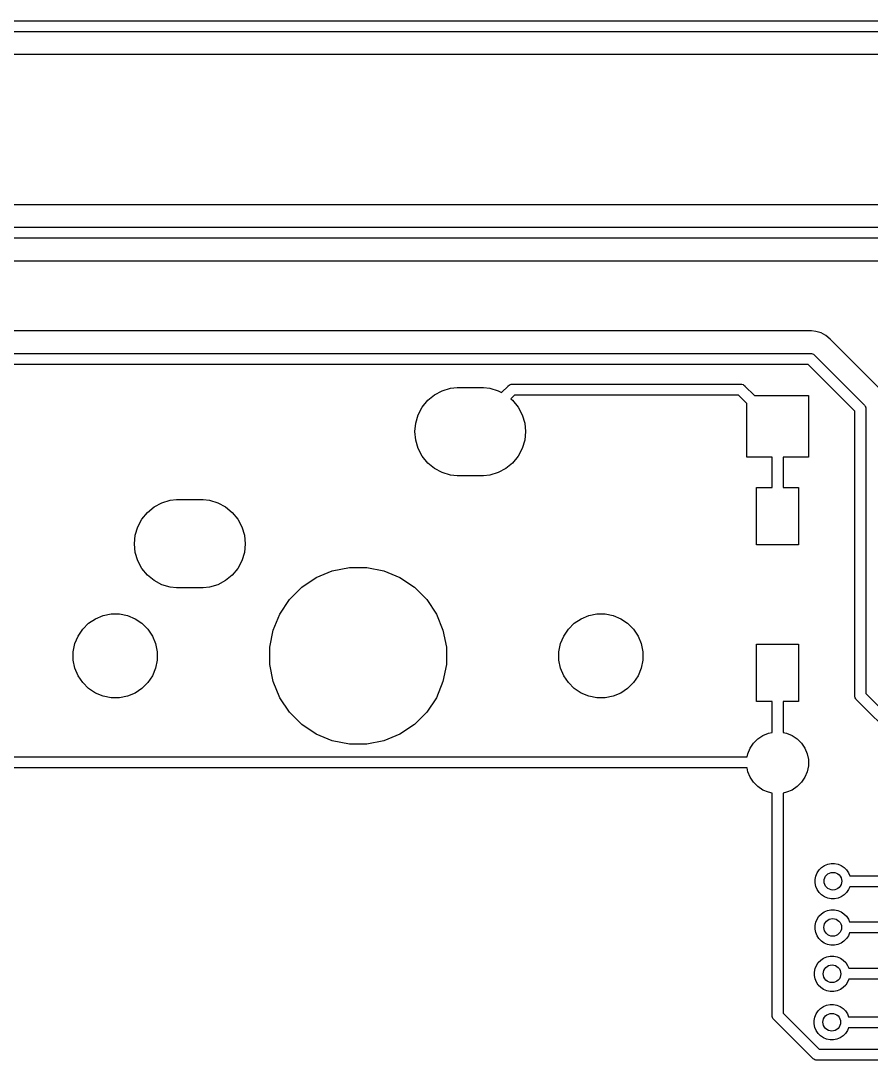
# Model space of a CAD drawing. Extents: x 1.13 to 10.46, y -5.5 to -3.29.
# Drawn here: x 4.929 to 5.687, y -5.504 to -4.576 of the extents above; entities that cross this region are included whole.
import ezdxf

# ---------------------------------------------------------------- set-up
doc = ezdxf.new("R2010")
doc.units = 0
doc.header["$MEASUREMENT"] = 0
doc.layers.add('BLACK', color=7, linetype='CONTINUOUS')

msp = doc.modelspace()

# ---------------------------------------------------------------- linework, layer by layer
at = {"layer": 'BLACK', "linetype": 'CONTINUOUS'}
for p, q in [((2.30247, -4.57639), (6.26822, -4.57639)), ((6.27002, -4.58623), (2.30427, -4.58623)), ((2.47138, -4.60623), (6.26879, -4.60623)), ((5.71008, -4.74059), (2.49363, -4.74059)), ((2.48093, -4.76059), (6.35289, -4.76059)), ((6.35469, -4.77043), (2.48093, -4.77043)), ((2.49592, -4.79043), (6.35346, -4.79043)), ((5.63134, -4.85308), (2.54856, -4.85308)), ((5.63155, -4.85305), (5.63134, -4.85308)), ((5.63176, -4.85306), (5.63155, -4.85305)), ((5.63183, -4.85305), (5.63176, -4.85306)), ((5.63281, -4.85295), (5.63183, -4.85305)), ((5.63379, -4.85305), (5.63281, -4.85295)), ((5.6377, -4.85344), (5.63379, -4.85305)), ((5.63379, -4.85305), (5.63379, -4.85305)), ((5.64239, -4.85486), (5.6377, -4.85344)), ((5.64672, -4.85717), (5.64239, -4.85486)), ((5.65052, -4.86029), (5.64672, -4.85717)), ((5.65114, -4.86105), (5.65052, -4.86029)), ((5.65129, -4.8612), (5.65114, -4.86105)), ((5.65142, -4.86136), (5.65129, -4.8612)), ((5.65147, -4.86141), (5.65142, -4.86136)), ((5.69399, -4.90394), (5.65147, -4.86141)), ((2.5382, -4.87308), (5.63257, -4.87308)), ((5.63257, -4.87308), (5.63281, -4.87305)), ((5.63281, -4.87305), (5.63305, -4.87308)), ((5.63305, -4.87308), (5.63305, -4.87308)), ((5.63305, -4.87308), (5.63378, -4.87315)), ((5.63378, -4.87315), (5.6347, -4.87343)), ((5.6347, -4.87343), (5.63556, -4.87388)), ((5.63556, -4.87388), (5.63631, -4.8745)), ((5.63631, -4.8745), (5.63646, -4.87469)), ((5.63646, -4.87469), (5.68072, -4.91895)), ((5.63077, -4.88292), (2.53641, -4.88292)), ((5.67249, -4.92463), (5.63077, -4.88292)), ((5.30455, -4.90636), (5.31197, -4.90411)), ((5.31197, -4.90411), (5.31775, -4.90354)), ((5.31775, -4.90354), (5.3413, -4.90354)), ((5.3413, -4.90354), (5.34709, -4.90411)), ((5.34709, -4.90411), (5.35451, -4.90636)), ((5.35751, -4.90797), (5.36328, -4.9022)), ((5.36328, -4.9022), (5.36343, -4.90202)), ((5.36343, -4.90202), (5.36384, -4.90168)), ((5.36384, -4.90168), (5.36418, -4.9014)), ((5.36418, -4.9014), (5.36504, -4.90094)), ((5.36504, -4.90094), (5.36596, -4.90066)), ((5.36596, -4.90066), (5.36669, -4.90059)), ((5.36669, -4.90059), (5.36693, -4.90057)), ((5.36669, -4.90059), (5.36669, -4.90059)), ((5.36693, -4.90057), (5.36717, -4.90059)), ((5.36717, -4.90059), (5.57063, -4.90059)), ((5.57063, -4.90059), (5.57087, -4.90057)), ((5.57087, -4.90057), (5.57111, -4.90059)), ((5.57111, -4.90059), (5.57111, -4.90059)), ((5.57111, -4.90059), (5.57183, -4.90066)), ((5.57183, -4.90066), (5.57276, -4.90094)), ((5.57276, -4.90094), (5.57361, -4.9014)), ((5.57361, -4.9014), (5.57436, -4.90202)), ((5.57436, -4.90202), (5.57452, -4.9022)), ((5.57452, -4.9022), (5.583, -4.91069)), ((5.29171, -4.91494), (5.29771, -4.91002)), ((5.29771, -4.91002), (5.30455, -4.90636)), ((5.35451, -4.90636), (5.35751, -4.90797)), ((5.36897, -4.91043), (5.36576, -4.91364)), ((5.36576, -4.91364), (5.36734, -4.91494)), ((5.56883, -4.91043), (5.36897, -4.91043)), ((5.57604, -4.91765), (5.56883, -4.91043)), ((5.583, -4.91069), (5.63104, -4.91069)), ((5.63104, -4.91069), (5.63104, -4.96569)), ((5.28314, -4.92777), (5.28679, -4.92093)), ((5.28679, -4.92093), (5.29171, -4.91494)), ((5.36734, -4.91494), (5.37226, -4.92093)), ((5.37226, -4.92093), (5.37592, -4.92777)), ((5.57604, -4.96569), (5.57604, -4.91765)), ((5.68072, -4.91895), (5.68091, -4.9191)), ((5.68091, -4.9191), (5.68106, -4.91929)), ((5.68106, -4.91929), (5.68152, -4.91985)), ((5.68152, -4.91985), (5.68187, -4.9205)), ((5.68187, -4.9205), (5.68198, -4.9207)), ((5.68198, -4.9207), (5.68226, -4.92163)), ((5.68226, -4.92163), (5.68233, -4.92235)), ((5.68233, -4.92235), (5.68233, -4.92236)), ((5.68233, -4.92236), (5.68236, -4.9226)), ((5.68236, -4.9226), (5.68233, -4.92284)), ((5.68233, -4.92284), (5.68233, -5.17656)), ((5.28088, -4.9352), (5.28314, -4.92777)), ((5.37592, -4.92777), (5.37817, -4.9352)), ((5.67249, -5.17835), (5.67249, -4.92463)), ((5.28012, -4.94291), (5.28088, -4.9352)), ((5.37817, -4.9352), (5.37893, -4.94291)), ((5.28088, -4.95063), (5.28012, -4.94291)), ((5.28314, -4.95805), (5.28088, -4.95063)), ((5.37817, -4.95063), (5.37592, -4.95805)), ((5.37893, -4.94291), (5.37817, -4.95063)), ((5.28679, -4.96489), (5.28314, -4.95805)), ((5.37592, -4.95805), (5.37226, -4.96489)), ((5.29171, -4.97089), (5.28679, -4.96489)), ((5.37226, -4.96489), (5.36734, -4.97089)), ((5.59862, -4.96569), (5.57604, -4.96569)), ((5.59862, -4.99272), (5.59862, -4.96569)), ((5.63104, -4.96569), (5.60846, -4.96569)), ((5.60846, -4.96569), (5.60846, -4.99272)), ((5.29771, -4.97581), (5.29171, -4.97089)), ((5.30455, -4.97946), (5.29771, -4.97581)), ((5.36135, -4.97581), (5.35451, -4.97946)), ((5.36734, -4.97089), (5.36135, -4.97581)), ((5.31197, -4.98171), (5.30455, -4.97946)), ((5.31775, -4.98228), (5.31197, -4.98171)), ((5.3413, -4.98228), (5.31775, -4.98228)), ((5.34709, -4.98171), (5.3413, -4.98228)), ((5.35451, -4.97946), (5.34709, -4.98171)), ((5.58484, -5.0439), (5.58484, -4.99272)), ((5.58484, -4.99272), (5.59862, -4.99272)), ((5.60846, -4.99272), (5.62224, -4.99272)), ((5.62224, -4.99272), (5.62224, -5.0439)), ((5.04771, -5.01002), (5.05455, -5.00636)), ((5.05455, -5.00636), (5.06197, -5.00411)), ((5.06197, -5.00411), (5.06775, -5.00354)), ((5.06775, -5.00354), (5.0913, -5.00354)), ((5.0913, -5.00354), (5.09709, -5.00411)), ((5.09709, -5.00411), (5.10451, -5.00636)), ((5.10451, -5.00636), (5.11135, -5.01002)), ((5.03679, -5.02093), (5.04171, -5.01494)), ((5.04171, -5.01494), (5.04771, -5.01002)), ((5.11135, -5.01002), (5.11734, -5.01494)), ((5.11734, -5.01494), (5.12226, -5.02093)), ((5.03314, -5.02777), (5.03679, -5.02093)), ((5.12226, -5.02093), (5.12592, -5.02777)), ((5.03088, -5.0352), (5.03314, -5.02777)), ((5.12592, -5.02777), (5.12817, -5.0352)), ((5.03012, -5.04291), (5.03088, -5.0352)), ((5.03088, -5.05063), (5.03012, -5.04291)), ((5.12817, -5.0352), (5.12893, -5.04291)), ((5.12893, -5.04291), (5.12817, -5.05063)), ((5.62224, -5.0439), (5.58484, -5.0439)), ((5.03314, -5.05805), (5.03088, -5.05063)), ((5.12817, -5.05063), (5.12592, -5.05805)), ((5.03679, -5.06489), (5.03314, -5.05805)), ((5.12592, -5.05805), (5.12226, -5.06489)), ((5.04171, -5.07089), (5.03679, -5.06489)), ((5.04771, -5.07581), (5.04171, -5.07089)), ((5.11734, -5.07089), (5.11135, -5.07581)), ((5.12226, -5.06489), (5.11734, -5.07089)), ((5.19223, -5.07313), (5.20656, -5.0672)), ((5.20656, -5.0672), (5.22177, -5.06417)), ((5.22177, -5.06417), (5.23728, -5.06417)), ((5.23728, -5.06417), (5.2525, -5.0672)), ((5.2525, -5.0672), (5.26682, -5.07313)), ((5.05455, -5.07946), (5.04771, -5.07581)), ((5.06197, -5.08171), (5.05455, -5.07946)), ((5.10451, -5.07946), (5.09709, -5.08171)), ((5.11135, -5.07581), (5.10451, -5.07946)), ((5.17933, -5.08175), (5.19223, -5.07313)), ((5.26682, -5.07313), (5.27972, -5.08175)), ((5.06775, -5.08228), (5.06197, -5.08171)), ((5.0913, -5.08228), (5.06775, -5.08228)), ((5.09709, -5.08171), (5.0913, -5.08228)), ((5.16837, -5.09272), (5.17933, -5.08175)), ((5.27972, -5.08175), (5.29069, -5.09272)), ((5.15975, -5.10562), (5.16837, -5.09272)), ((5.29069, -5.09272), (5.29931, -5.10562)), ((4.99528, -5.10977), (5.00208, -5.10695)), ((5.00208, -5.10695), (5.00931, -5.10551)), ((5.00931, -5.10551), (5.01668, -5.10551)), ((5.01668, -5.10551), (5.0239, -5.10695)), ((5.0239, -5.10695), (5.03071, -5.10977)), ((5.15381, -5.11995), (5.15975, -5.10562)), ((5.29931, -5.10562), (5.30524, -5.11995)), ((5.42835, -5.10977), (5.43515, -5.10695)), ((5.43515, -5.10695), (5.44238, -5.10551)), ((5.44238, -5.10551), (5.44975, -5.10551)), ((5.44975, -5.10551), (5.45697, -5.10695)), ((5.45697, -5.10695), (5.46378, -5.10977)), ((4.98394, -5.11907), (4.98915, -5.11386)), ((4.98915, -5.11386), (4.99528, -5.10977)), ((5.03071, -5.10977), (5.03683, -5.11386)), ((5.03683, -5.11386), (5.04204, -5.11907)), ((5.41701, -5.11907), (5.42222, -5.11386)), ((5.42222, -5.11386), (5.42835, -5.10977)), ((5.46378, -5.10977), (5.46991, -5.11386)), ((5.46991, -5.11386), (5.47511, -5.11907)), ((4.97703, -5.132), (4.97985, -5.1252)), ((4.97985, -5.1252), (4.98394, -5.11907)), ((5.04204, -5.11907), (5.04614, -5.1252)), ((5.04614, -5.1252), (5.04896, -5.132)), ((5.15079, -5.13516), (5.15381, -5.11995)), ((5.30524, -5.11995), (5.30827, -5.13516)), ((5.4101, -5.132), (5.41292, -5.1252)), ((5.41292, -5.1252), (5.41701, -5.11907)), ((5.47511, -5.11907), (5.47921, -5.1252)), ((5.47921, -5.1252), (5.48203, -5.132)), ((4.97559, -5.13923), (4.97703, -5.132)), ((5.04896, -5.132), (5.05039, -5.13923)), ((5.15079, -5.15067), (5.15079, -5.13516)), ((5.30827, -5.13516), (5.30827, -5.15067)), ((5.40866, -5.13923), (5.4101, -5.132)), ((5.48203, -5.132), (5.48346, -5.13923)), ((5.58484, -5.18366), (5.58484, -5.13248)), ((5.58484, -5.13248), (5.62224, -5.13248)), ((5.62224, -5.13248), (5.62224, -5.18366)), ((4.97559, -5.1466), (4.97559, -5.13923)), ((5.05039, -5.13923), (5.05039, -5.1466)), ((5.40866, -5.1466), (5.40866, -5.13923)), ((5.48346, -5.13923), (5.48346, -5.1466)), ((4.97703, -5.15382), (4.97559, -5.1466)), ((4.97985, -5.16063), (4.97703, -5.15382)), ((5.04896, -5.15382), (5.04614, -5.16063)), ((5.05039, -5.1466), (5.04896, -5.15382)), ((5.15381, -5.16588), (5.15079, -5.15067)), ((5.30827, -5.15067), (5.30524, -5.16588)), ((5.4101, -5.15382), (5.40866, -5.1466)), ((5.41292, -5.16063), (5.4101, -5.15382)), ((5.48203, -5.15382), (5.47921, -5.16063)), ((5.48346, -5.1466), (5.48203, -5.15382)), ((4.98394, -5.16676), (4.97985, -5.16063)), ((5.04614, -5.16063), (5.04204, -5.16676)), ((5.41701, -5.16676), (5.41292, -5.16063)), ((5.47921, -5.16063), (5.47511, -5.16676)), ((4.98915, -5.17197), (4.98394, -5.16676)), ((4.99528, -5.17606), (4.98915, -5.17197)), ((5.03683, -5.17197), (5.03071, -5.17606)), ((5.04204, -5.16676), (5.03683, -5.17197)), ((5.15975, -5.18021), (5.15381, -5.16588)), ((5.30524, -5.16588), (5.29931, -5.18021)), ((5.42222, -5.17197), (5.41701, -5.16676)), ((5.42835, -5.17606), (5.42222, -5.17197)), ((5.46991, -5.17197), (5.46378, -5.17606)), ((5.47511, -5.16676), (5.46991, -5.17197)), ((5.00208, -5.17888), (4.99528, -5.17606)), ((5.00931, -5.18031), (5.00208, -5.17888)), ((5.01668, -5.18031), (5.00931, -5.18031)), ((5.0239, -5.17888), (5.01668, -5.18031)), ((5.03071, -5.17606), (5.0239, -5.17888)), ((5.16837, -5.19311), (5.15975, -5.18021)), ((5.29931, -5.18021), (5.29069, -5.19311)), ((5.43515, -5.17888), (5.42835, -5.17606)), ((5.44238, -5.18031), (5.43515, -5.17888)), ((5.44975, -5.18031), (5.44238, -5.18031)), ((5.45697, -5.17888), (5.44975, -5.18031)), ((5.46378, -5.17606), (5.45697, -5.17888)), ((5.67247, -5.1786), (5.67249, -5.17835)), ((5.67249, -5.17884), (5.67247, -5.1786)), ((5.67253, -5.17929), (5.67249, -5.17884)), ((5.67256, -5.17956), (5.67253, -5.17929)), ((5.67284, -5.18049), (5.67256, -5.17956)), ((5.6733, -5.18134), (5.67284, -5.18049)), ((5.67374, -5.18189), (5.6733, -5.18134)), ((5.67391, -5.18209), (5.67374, -5.18189)), ((5.6741, -5.18225), (5.67391, -5.18209)), ((5.81048, -5.31862), (5.6741, -5.18225)), ((5.68233, -5.17656), (5.81617, -5.31039)), ((5.59862, -5.18366), (5.58484, -5.18366)), ((5.59862, -5.21113), (5.59862, -5.18366)), ((5.62224, -5.18366), (5.60846, -5.18366)), ((5.60846, -5.18366), (5.60846, -5.21113)), ((5.17933, -5.20407), (5.16837, -5.19311)), ((5.29069, -5.19311), (5.27972, -5.20407)), ((5.19223, -5.21269), (5.17933, -5.20407)), ((5.27972, -5.20407), (5.26682, -5.21269)), ((5.20656, -5.21863), (5.19223, -5.21269)), ((5.22177, -5.22165), (5.20656, -5.21863)), ((5.2525, -5.21863), (5.23728, -5.22165)), ((5.26682, -5.21269), (5.2525, -5.21863)), ((5.58218, -5.22066), (5.58601, -5.21683)), ((5.58601, -5.21683), (5.59052, -5.21382)), ((5.59052, -5.21382), (5.59552, -5.21175)), ((5.59552, -5.21175), (5.59862, -5.21113)), ((5.60846, -5.21113), (5.61156, -5.21175)), ((5.61156, -5.21175), (5.61657, -5.21382)), ((5.61657, -5.21382), (5.62107, -5.21683)), ((5.62107, -5.21683), (5.6249, -5.22066)), ((5.23728, -5.22165), (5.22177, -5.22165)), ((5.5771, -5.23017), (5.57917, -5.22516)), ((5.57917, -5.22516), (5.58218, -5.22066)), ((5.6249, -5.22066), (5.62791, -5.22516)), ((5.62791, -5.22516), (5.62999, -5.23017)), ((4.88178, -5.23287), (5.57656, -5.23287)), ((5.57656, -5.23287), (5.5771, -5.23017)), ((5.62999, -5.23017), (5.63104, -5.23548)), ((5.63104, -5.23548), (5.63104, -5.2409)), ((5.57641, -5.24272), (4.88178, -5.24272)), ((5.5771, -5.24621), (5.57641, -5.24272)), ((5.57917, -5.25122), (5.5771, -5.24621)), ((5.62999, -5.24621), (5.62791, -5.25122)), ((5.63104, -5.2409), (5.62999, -5.24621)), ((5.58218, -5.25572), (5.57917, -5.25122)), ((5.58601, -5.25955), (5.58218, -5.25572)), ((5.6249, -5.25572), (5.62107, -5.25955)), ((5.62791, -5.25122), (5.6249, -5.25572)), ((5.59052, -5.26256), (5.58601, -5.25955)), ((5.59552, -5.26463), (5.59052, -5.26256)), ((5.59862, -5.26525), (5.59552, -5.26463)), ((5.59862, -5.46333), (5.59862, -5.26525)), ((5.61156, -5.26463), (5.60846, -5.26525)), ((5.60846, -5.26525), (5.60846, -5.46153)), ((5.61657, -5.26256), (5.61156, -5.26463)), ((5.62107, -5.25955), (5.61657, -5.26256)), ((5.64289, -5.33168), (5.64547, -5.32996)), ((5.64547, -5.32996), (5.64833, -5.32877)), ((5.64833, -5.32877), (5.65138, -5.32817)), ((5.65138, -5.32817), (5.65448, -5.32817)), ((5.65448, -5.32817), (5.65752, -5.32877)), ((5.65752, -5.32877), (5.66039, -5.32996)), ((5.66039, -5.32996), (5.66297, -5.33168)), ((5.63718, -5.34236), (5.63778, -5.33932)), ((5.63778, -5.33932), (5.63897, -5.33645)), ((5.63897, -5.33645), (5.6407, -5.33387)), ((5.6407, -5.33387), (5.64289, -5.33168)), ((5.66297, -5.33168), (5.66516, -5.33387)), ((5.66516, -5.33387), (5.66688, -5.33645)), ((5.66688, -5.33645), (5.66793, -5.33899)), ((5.66793, -5.33899), (7.93818, -5.33899)), ((5.63718, -5.34546), (5.63718, -5.34236)), ((5.63778, -5.34851), (5.63718, -5.34546)), ((5.63897, -5.35137), (5.63778, -5.34851)), ((5.66793, -5.34883), (5.66688, -5.35137)), ((7.93713, -5.34883), (5.66793, -5.34883)), ((5.6407, -5.35395), (5.63897, -5.35137)), ((5.64289, -5.35615), (5.6407, -5.35395)), ((5.64547, -5.35787), (5.64289, -5.35615)), ((5.64833, -5.35906), (5.64547, -5.35787)), ((5.65138, -5.35966), (5.64833, -5.35906)), ((5.65752, -5.35906), (5.65448, -5.35966)), ((5.66039, -5.35787), (5.65752, -5.35906)), ((5.66297, -5.35615), (5.66039, -5.35787)), ((5.66516, -5.35395), (5.66297, -5.35615)), ((5.66688, -5.35137), (5.66516, -5.35395)), ((5.65448, -5.35966), (5.65138, -5.35966)), ((5.63758, -5.38052), (5.63877, -5.37765)), ((5.63877, -5.37765), (5.6405, -5.37507)), ((5.6405, -5.37507), (5.64269, -5.37288)), ((5.64269, -5.37288), (5.64527, -5.37116)), ((5.64527, -5.37116), (5.64813, -5.36997)), ((5.64813, -5.36997), (5.65118, -5.36937)), ((5.65118, -5.36937), (5.65428, -5.36937)), ((5.65428, -5.36937), (5.65732, -5.36997)), ((5.65732, -5.36997), (5.66019, -5.37116)), ((5.66019, -5.37116), (5.66277, -5.37288)), ((5.66277, -5.37288), (5.66496, -5.37507)), ((5.66496, -5.37507), (5.66668, -5.37765)), ((5.66668, -5.37765), (5.66773, -5.38019)), ((5.63698, -5.38356), (5.63758, -5.38052)), ((5.63698, -5.38666), (5.63698, -5.38356)), ((5.63758, -5.38971), (5.63698, -5.38666)), ((5.66773, -5.38019), (7.42038, -5.38019)), ((5.63877, -5.39257), (5.63758, -5.38971)), ((5.6405, -5.39515), (5.63877, -5.39257)), ((5.64269, -5.39735), (5.6405, -5.39515)), ((5.66496, -5.39515), (5.66277, -5.39735)), ((5.66668, -5.39257), (5.66496, -5.39515)), ((5.66773, -5.39003), (5.66668, -5.39257)), ((7.42498, -5.39003), (5.66773, -5.39003)), ((5.64527, -5.39907), (5.64269, -5.39735)), ((5.64813, -5.40026), (5.64527, -5.39907)), ((5.65118, -5.40086), (5.64813, -5.40026)), ((5.65428, -5.40086), (5.65118, -5.40086)), ((5.65732, -5.40026), (5.65428, -5.40086)), ((5.66019, -5.39907), (5.65732, -5.40026)), ((5.66277, -5.39735), (5.66019, -5.39907)), ((5.6399, -5.41647), (5.64209, -5.41428)), ((5.64209, -5.41428), (5.64467, -5.41256)), ((5.64467, -5.41256), (5.64753, -5.41137)), ((5.64753, -5.41137), (5.65058, -5.41077)), ((5.65058, -5.41077), (5.65368, -5.41077)), ((5.65368, -5.41077), (5.65672, -5.41137)), ((5.65672, -5.41137), (5.65959, -5.41256)), ((5.65959, -5.41256), (5.66217, -5.41428)), ((5.66217, -5.41428), (5.66436, -5.41647)), ((5.63638, -5.42496), (5.63698, -5.42192)), ((5.63698, -5.42192), (5.63817, -5.41905)), ((5.63817, -5.41905), (5.6399, -5.41647)), ((5.66436, -5.41647), (5.66608, -5.41905)), ((5.66608, -5.41905), (5.66713, -5.42159)), ((5.66713, -5.42159), (6.53249, -5.42159)), ((5.63638, -5.42806), (5.63638, -5.42496)), ((5.63698, -5.43111), (5.63638, -5.42806)), ((5.63817, -5.43397), (5.63698, -5.43111)), ((5.66713, -5.43143), (5.66608, -5.43397)), ((6.53217, -5.43143), (5.66713, -5.43143)), ((5.6399, -5.43655), (5.63817, -5.43397)), ((5.64209, -5.43875), (5.6399, -5.43655)), ((5.64467, -5.44047), (5.64209, -5.43875)), ((5.64753, -5.44166), (5.64467, -5.44047)), ((5.65058, -5.44226), (5.64753, -5.44166)), ((5.65368, -5.44226), (5.65058, -5.44226)), ((5.65672, -5.44166), (5.65368, -5.44226)), ((5.65959, -5.44047), (5.65672, -5.44166)), ((5.66217, -5.43875), (5.65959, -5.44047)), ((5.66436, -5.43655), (5.66217, -5.43875)), ((5.66608, -5.43397), (5.66436, -5.43655)), ((5.63797, -5.46225), (5.6397, -5.45967)), ((5.6397, -5.45967), (5.64189, -5.45748)), ((5.64189, -5.45748), (5.64447, -5.45576)), ((5.64447, -5.45576), (5.64733, -5.45457)), ((5.64733, -5.45457), (5.65038, -5.45397)), ((5.65038, -5.45397), (5.65348, -5.45397)), ((5.65348, -5.45397), (5.65652, -5.45457)), ((5.65652, -5.45457), (5.65939, -5.45576)), ((5.65939, -5.45576), (5.66197, -5.45748)), ((5.66197, -5.45748), (5.66416, -5.45967)), ((5.66416, -5.45967), (5.66588, -5.46225)), ((5.5986, -5.46357), (5.59862, -5.46333)), ((5.59862, -5.46381), (5.5986, -5.46357)), ((5.59866, -5.46424), (5.59862, -5.46381)), ((5.59869, -5.46454), (5.59866, -5.46424)), ((5.59897, -5.46547), (5.59869, -5.46454)), ((5.59943, -5.46632), (5.59897, -5.46547)), ((5.59989, -5.46688), (5.59943, -5.46632)), ((5.60005, -5.46707), (5.59989, -5.46688)), ((5.60023, -5.46722), (5.60005, -5.46707)), ((5.63498, -5.50197), (5.60023, -5.46722)), ((5.60846, -5.46153), (5.64067, -5.49374)), ((5.63618, -5.46816), (5.63678, -5.46512)), ((5.63618, -5.47126), (5.63618, -5.46816)), ((5.63678, -5.46512), (5.63797, -5.46225)), ((5.66588, -5.46225), (5.66693, -5.46479)), ((5.66693, -5.46479), (5.82529, -5.46479)), ((5.63678, -5.47431), (5.63618, -5.47126)), ((5.63797, -5.47717), (5.63678, -5.47431)), ((5.6397, -5.47975), (5.63797, -5.47717)), ((5.64189, -5.48195), (5.6397, -5.47975)), ((5.66416, -5.47975), (5.66197, -5.48195)), ((5.66588, -5.47717), (5.66416, -5.47975)), ((5.66693, -5.47463), (5.66588, -5.47717)), ((5.82497, -5.47463), (5.66693, -5.47463)), ((5.64447, -5.48367), (5.64189, -5.48195)), ((5.64733, -5.48486), (5.64447, -5.48367)), ((5.65038, -5.48546), (5.64733, -5.48486)), ((5.65348, -5.48546), (5.65038, -5.48546)), ((5.65652, -5.48486), (5.65348, -5.48546)), ((5.65939, -5.48367), (5.65652, -5.48486)), ((5.66197, -5.48195), (5.65939, -5.48367)), ((5.64067, -5.49374), (7.20935, -5.49374)), ((5.63513, -5.50215), (5.63498, -5.50197)), ((5.63532, -5.50231), (5.63513, -5.50215)), ((5.63588, -5.50277), (5.63532, -5.50231)), ((5.63532, -5.50231), (5.63532, -5.50231)), ((5.63673, -5.50323), (5.63588, -5.50277)), ((5.63766, -5.50351), (5.63673, -5.50323)), ((5.63839, -5.50358), (5.63766, -5.50351)), ((5.63863, -5.5036), (5.63839, -5.50358)), ((5.63839, -5.50358), (5.63839, -5.50358)), ((5.63887, -5.50358), (5.63863, -5.5036)), ((7.21114, -5.50358), (5.63887, -5.50358))]:
    msp.add_line(p, q, dxfattribs=at)
at = {"layer": 'BLACK'}
for centre in [(5.65293, -5.34391), (5.65273, -5.38511), (5.65213, -5.42651), (5.65193, -5.46971)]:
    msp.add_circle(centre, 0.00787, dxfattribs=at)

doc.saveas('drawing.dxf')
